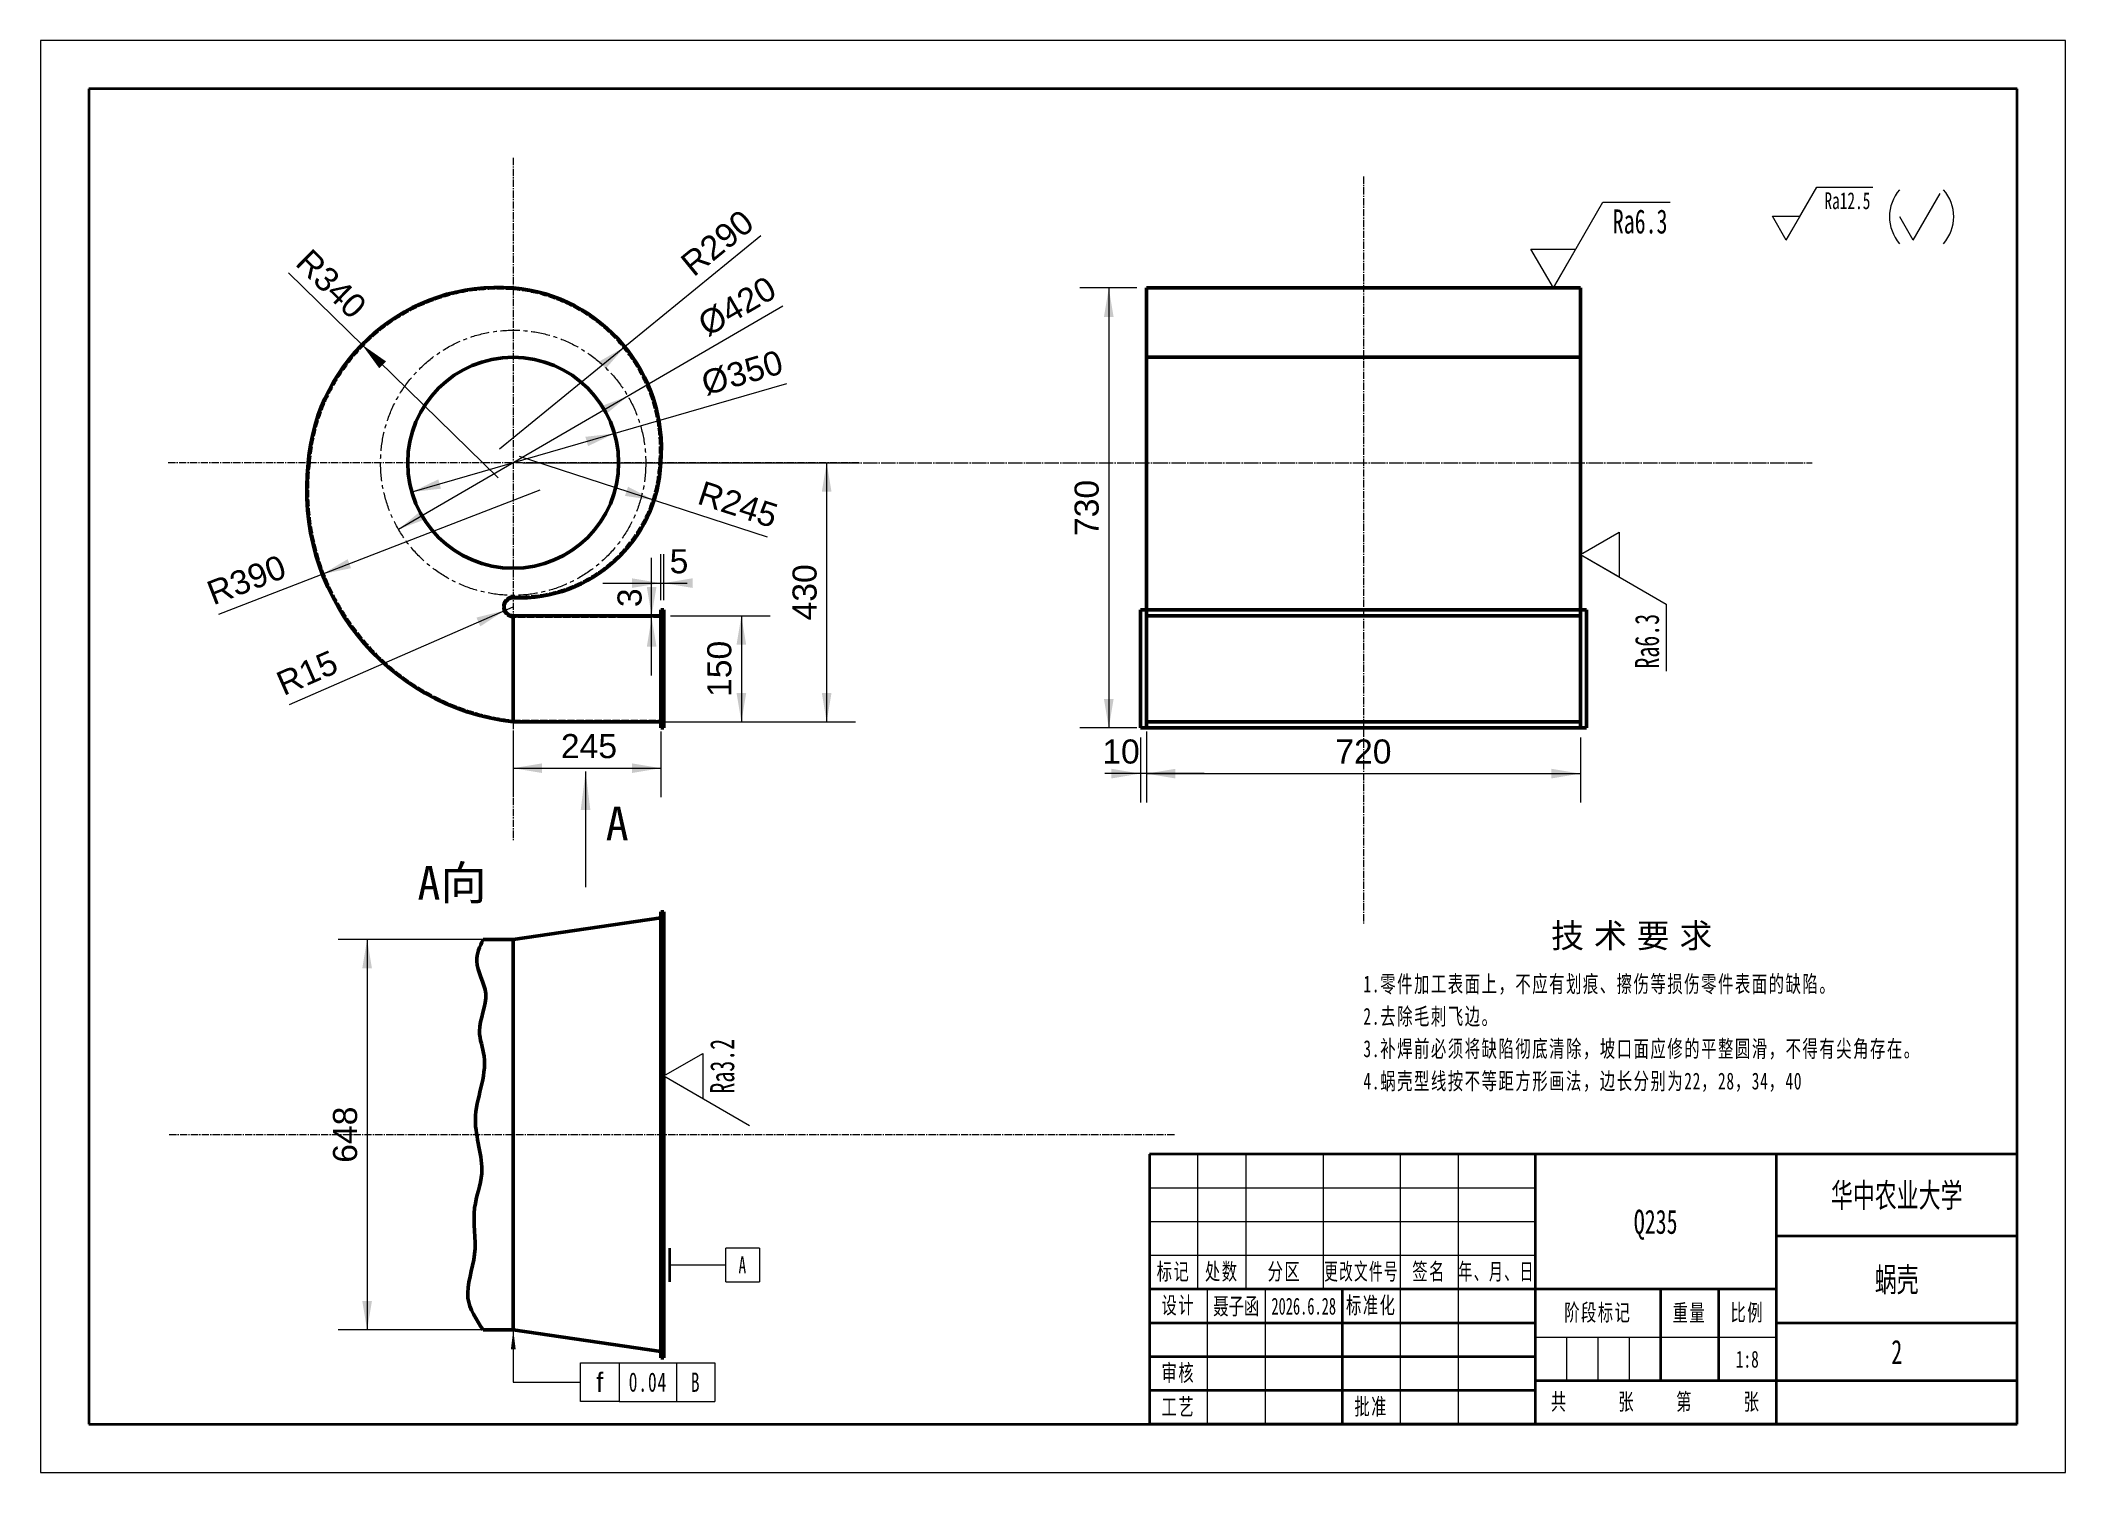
# Model space of a CAD drawing. Header units: millimetres. Extents: x 116 to 3476, y -205 to 2171.
import ezdxf
from ezdxf.enums import TextEntityAlignment as Align

# ---------------------------------------------------------------- set-up
doc = ezdxf.new("R2010")
doc.units = ezdxf.units.MM
for name, pattern in [('ACAD_ISO02W100', [15, 12, -3]), ('ACAD_ISO04W100', [30, 24, -3, 0, -3]), ('CENTER', [50.8, 31.75, -6.35, 6.35, -6.35]), ('点画线', [18, 12, -2, 2, -2])]:
    doc.linetypes.add(name, pattern=pattern)
doc.layers.get('0').update_dxf_attribs({"lineweight": 18})
for name, color, linetype, lineweight in [('中心线层', 1, '点画线', 18), ('尺寸标注', 3, 'Continuous', 18), ('尺寸线层', 3, 'Continuous', 18), ('点划线', 1, 'CENTER', 18), ('粗实线', 7, 'Continuous', 50), ('粗实线层', 7, 'Continuous', 35), ('细实线层', 7, 'Continuous', 18), ('虚线', 2, 'ACAD_ISO02W100', 18)]:
    doc.layers.add(name, color=color, linetype=linetype, lineweight=lineweight)
doc.styles.get("Standard").update_dxf_attribs({"font": ''})
doc.styles.add('TitleStyle', font='')
doc.styles.add('工程图文字', font='')
doc.styles.add('标准', font='', dxfattribs={"width": 0.667})
doc.styles.get('Standard').set_extended_font_data('arial')
doc.styles.get('TitleStyle').set_extended_font_data('宋体')
doc.styles.get('工程图文字').set_extended_font_data('宋体')
doc.styles.get('标准').set_extended_font_data('宋体')
doc.dimstyles.new('工程图样式', dxfattribs={"dimscale": 16, "dimtxt": 2.5, "dimasz": 3, "dimexe": 3, "dimexo": 1, "dimgap": 1, "dimtad": 1, "dimdsep": 46, "dimtxsty": 'Standard', "dimcen": 1.5, "dimdle": 6, "dimaunit": 1, "dimadec": 0, "dimazin": 0, "dimtfac": 1, "dimtmove": 0, "dimatfit": 3, "dimfxl": 1, "dimtolj": 1, "dimarcsym": 0})
doc.dimstyles.new('角度标注', dxfattribs={"dimscale": 16, "dimtxt": 2.5, "dimasz": 3, "dimexe": 3, "dimexo": 1, "dimgap": 1, "dimtad": 1, "dimtih": 1, "dimtoh": 1, "dimdsep": 46, "dimtxsty": 'Standard', "dimcen": 1.5, "dimdle": 6, "dimaunit": 1, "dimadec": 0, "dimazin": 0, "dimtfac": 1, "dimtmove": 1, "dimatfit": 3, "dimfxl": 1, "dimtolj": 1, "dimarcsym": 0})

# ---------------------------------------------------------------- blocks, each defined once
blk = doc.blocks.new('*X2')
at = {"layer": '尺寸标注', "linetype": 'Continuous'}
for points in [[(900.5, 963.2), (948.5, 971.2), (948.5, 955.2)], [(1145.5, 963.2), (1097.5, 971.2), (1097.5, 955.2)]]:
    blk.add_hatch(color=0, dxfattribs=at).paths.add_polyline_path(points, flags=0)
at = {"layer": '尺寸标注', "color": 0, "linetype": 'Continuous'}
for p, q in [((900.5, 1024), (900.5, 915.2)), ((1145.5, 1024), (1145.5, 915.2)), ((900.5, 963.2), (1145.5, 963.2))]:
    blk.add_line(p, q, dxfattribs=at)
at = {"layer": '尺寸标注', "color": 0, "insert": (1026.3, 999.6), "char_height": 40, "width": 178.72, "attachment_point": 5}
blk.add_mtext('245', dxfattribs=at)
blk = doc.blocks.new('_CAXARROW')
blk.add_hatch(color=0).paths.add_polyline_path([(0, 0), (-1, 0.125), (-1, -0.125)], flags=0)
blk = doc.blocks.new('*X4')
at = {"layer": '尺寸线层', "linetype": 'Continuous'}
for points in [[(1130.3, 1216), (1122.3, 1264), (1138.3, 1264)], [(1130.3, 1213), (1122.3, 1165), (1138.3, 1165)]]:
    blk.add_hatch(color=0, dxfattribs=at).paths.add_polyline_path(points, flags=0)
at = {"layer": '尺寸线层', "color": 0, "linetype": 'Continuous'}
for p, q in [((1130.3, 1117), (1130.3, 1312)), ((1129.5, 1216), (1082.3, 1216)), ((1129.5, 1213), (1082.3, 1213))]:
    blk.add_line(p, q, dxfattribs=at)
at = {"layer": '尺寸线层', "color": 0, "insert": (1093.9, 1246), "char_height": 40, "width": 80, "attachment_point": 5, "rotation": 89.9902}
blk.add_mtext('3', dxfattribs=at)
blk = doc.blocks.new('*X5')
at = {"layer": '尺寸线层', "linetype": 'Continuous'}
blk.add_hatch(color=0, dxfattribs=at).paths.add_polyline_path([(886.8, 1225), (839.6, 1213.1), (846, 1198.5)], flags=0)
at = {"layer": '尺寸线层', "color": 0, "linetype": 'Continuous'}
blk.add_line((529.3, 1068.7), (900.5, 1231), dxfattribs=at)
at = {"layer": '尺寸线层', "color": 0, "linetype": 'Continuous', "insert": (558.6, 1121.3), "char_height": 40, "width": 191.768, "attachment_point": 5, "rotation": 23.6127}
blk.add_mtext('R15', dxfattribs=at)
blk = doc.blocks.new('*X6')
at = {"layer": '尺寸线层', "linetype": 'Continuous'}
for points in [[(1068.6, 1518.6), (1024.8, 1497.6), (1020.3, 1513)], [(732.4, 1421.4), (780.8, 1427), (776.3, 1442.4)]]:
    blk.add_hatch(color=0, dxfattribs=at).paths.add_polyline_path(points, flags=0)
at = {"layer": '尺寸线层', "color": 0, "linetype": 'Continuous'}
blk.add_line((1354.3, 1601.2), (732.4, 1421.4), dxfattribs=at)
at = {"layer": '尺寸线层', "color": 0, "insert": (1280.6, 1619), "char_height": 40, "width": 263.537, "attachment_point": 5, "rotation": 16.1286}
blk.add_mtext('%%C350', dxfattribs=at)
blk = doc.blocks.new('*X7')
at = {"layer": '尺寸线层', "linetype": 'Continuous'}
for points in [[(1090.8, 1580.5), (1053.3, 1549.5), (1045.2, 1563.3)], [(710.3, 1359.5), (755.8, 1376.7), (747.8, 1390.5)]]:
    blk.add_hatch(color=0, dxfattribs=at).paths.add_polyline_path(points, flags=0)
at = {"layer": '尺寸线层', "color": 0, "linetype": 'Continuous'}
blk.add_line((1348, 1730), (710.3, 1359.5), dxfattribs=at)
at = {"layer": '尺寸线层', "color": 0, "insert": (1272.2, 1729.4), "char_height": 40, "width": 263.537, "attachment_point": 5, "rotation": 30.1575}
blk.add_mtext('%%C420', dxfattribs=at)
blk = doc.blocks.new('*X8')
at = {"layer": '尺寸线层', "linetype": 'Continuous'}
blk.add_hatch(color=0, dxfattribs=at).paths.add_polyline_path([(1134.2, 1407.8), (1086.1, 1415), (1091.1, 1430.2)], flags=0)
at = {"layer": '尺寸线层', "color": 0, "linetype": 'Continuous'}
blk.add_line((1322.5, 1346.4), (911, 1480.5), dxfattribs=at)
at = {"layer": '尺寸线层', "color": 0, "linetype": 'Continuous', "insert": (1273.5, 1400.7), "char_height": 40, "width": 253.902, "attachment_point": 5, "rotation": 341.9511}
blk.add_mtext('R245', dxfattribs=at)
blk = doc.blocks.new('*X9')
at = {"layer": '尺寸线层', "linetype": 'Continuous'}
blk.add_hatch(color=0, dxfattribs=at).paths.add_polyline_path([(1085.9, 1662.4), (1053.8, 1625.8), (1043.7, 1638.2)], flags=0)
at = {"layer": '尺寸线层', "color": 0, "linetype": 'Continuous'}
blk.add_line((1311.2, 1846.5), (878, 1492.5), dxfattribs=at)
at = {"layer": '尺寸线层', "color": 0, "linetype": 'Continuous', "insert": (1239.2, 1834.7), "char_height": 40, "width": 252.988, "attachment_point": 5, "rotation": 39.2606}
blk.add_mtext('R290', dxfattribs=at)
blk = doc.blocks.new('*X10')
at = {"layer": '尺寸线层', "linetype": 'Continuous'}
blk.add_hatch(color=0, dxfattribs=at).paths.add_polyline_path([(649.6, 1666), (689.6, 1638.1), (678.4, 1626.7)], flags=0)
at = {"layer": '尺寸线层', "color": 0, "linetype": 'Continuous'}
blk.add_line((528, 1784.9), (875.5, 1445), dxfattribs=at)
at = {"layer": '尺寸线层', "color": 0, "linetype": 'Continuous', "insert": (598.7, 1766.7), "char_height": 40, "width": 252.988, "attachment_point": 5, "rotation": 315.6311}
blk.add_mtext('R340', dxfattribs=at)
blk = doc.blocks.new('*X11')
at = {"layer": '尺寸线层', "linetype": 'Continuous'}
blk.add_hatch(color=0, dxfattribs=at).paths.add_polyline_path([(584, 1285.2), (625.9, 1310), (631.6, 1295.1)], flags=0)
at = {"layer": '尺寸线层', "color": 0, "linetype": 'Continuous'}
blk.add_line((412.2, 1218.8), (945.5, 1425), dxfattribs=at)
at = {"layer": '尺寸线层', "color": 0, "linetype": 'Continuous', "insert": (458, 1275.6), "char_height": 40, "width": 252.988, "attachment_point": 5, "rotation": 21.1314}
blk.add_mtext('R390', dxfattribs=at)
blk = doc.blocks.new('*X12')
at = {"layer": '尺寸线层', "linetype": 'Continuous'}
for points in [[(1145.5, 1270.3), (1097.5, 1278.3), (1097.5, 1262.3)], [(1150.5, 1270.3), (1198.5, 1278.3), (1198.5, 1262.3)]]:
    blk.add_hatch(color=0, dxfattribs=at).paths.add_polyline_path(points, flags=0)
at = {"layer": '尺寸线层', "color": 0, "linetype": 'Continuous'}
for p, q in [((1145.5, 1242), (1145.5, 1318.3)), ((1150.5, 1242), (1150.5, 1318.3)), ((1049.5, 1270.3), (1150.5, 1270.3)), ((1150.5, 1270.3), (1189, 1270.3))]:
    blk.add_line(p, q, dxfattribs=at)
at = {"layer": '尺寸线层', "color": 0, "insert": (1175.7, 1306.3), "char_height": 40, "width": 80, "attachment_point": 5}
blk.add_mtext('5', dxfattribs=at)
blk = doc.blocks.new('*X13')
at = {"layer": '尺寸线层', "linetype": 'Continuous'}
for points in [[(1951.3, 954.2), (1999.3, 962.2), (1999.3, 946.2)], [(2671.3, 954.2), (2623.3, 962.2), (2623.3, 946.2)]]:
    blk.add_hatch(color=0, dxfattribs=at).paths.add_polyline_path(points, flags=0)
at = {"layer": '尺寸线层', "color": 0, "linetype": 'Continuous'}
for p, q in [((1951.3, 1014), (1951.3, 906.2)), ((2671.3, 1014), (2671.3, 906.2)), ((1951.3, 954.2), (2671.3, 954.2))]:
    blk.add_line(p, q, dxfattribs=at)
at = {"layer": '尺寸线层', "color": 0, "insert": (2311.3, 990.6), "char_height": 40, "width": 175.732, "attachment_point": 5}
blk.add_mtext('720', dxfattribs=at)
blk = doc.blocks.new('*X14')
at = {"layer": '尺寸线层', "linetype": 'Continuous'}
for points in [[(1941.3, 954.2), (1893.3, 946.2), (1893.3, 962.2)], [(1951.3, 954.2), (1999.3, 946.2), (1999.3, 962.2)]]:
    blk.add_hatch(color=0, dxfattribs=at).paths.add_polyline_path(points, flags=0)
at = {"layer": '尺寸线层', "color": 0, "linetype": 'Continuous'}
for p, q in [((1941.3, 1014), (1941.3, 906.2)), ((1951.3, 1024), (1951.3, 906.2)), ((2047.3, 954.2), (1882.4, 954.2))]:
    blk.add_line(p, q, dxfattribs=at)
at = {"layer": '尺寸线层', "color": 0, "insert": (1909.1, 990.6), "char_height": 40, "width": 106.768, "attachment_point": 5}
blk.add_mtext('10', dxfattribs=at)
blk = doc.blocks.new('*X15')
at = {"layer": '尺寸线层', "linetype": 'Continuous'}
for points in [[(1888.8, 1760), (1896.8, 1712), (1880.8, 1712)], [(1888.8, 1030), (1896.8, 1078), (1880.8, 1078)]]:
    blk.add_hatch(color=0, dxfattribs=at).paths.add_polyline_path(points, flags=0)
at = {"layer": '尺寸线层', "color": 0, "linetype": 'Continuous'}
for p, q in [((1935.3, 1760), (1840.8, 1760)), ((1888.8, 1760), (1888.8, 1030)), ((1935.3, 1030), (1840.8, 1030))]:
    blk.add_line(p, q, dxfattribs=at)
at = {"layer": '尺寸线层', "color": 0, "insert": (1852.3, 1395), "char_height": 40, "width": 175.732, "attachment_point": 5, "rotation": 90}
blk.add_mtext('730', dxfattribs=at)
blk = doc.blocks.new('*X16')
at = {"layer": '尺寸线层', "linetype": 'Continuous'}
for points in [[(658.2, 679.1), (666.2, 631.1), (650.2, 631.1)], [(658.2, 31.1), (666.2, 79.1), (650.2, 79.1)]]:
    blk.add_hatch(color=0, dxfattribs=at).paths.add_polyline_path(points, flags=0)
at = {"layer": '尺寸线层', "color": 0, "linetype": 'Continuous'}
for p, q in [((884.7, 679.1), (610.2, 679.1)), ((658.2, 679.1), (658.2, 31.1)), ((884.7, 31.1), (610.2, 31.1))]:
    blk.add_line(p, q, dxfattribs=at)
at = {"layer": '尺寸线层', "color": 0, "insert": (621.8, 355.1), "char_height": 40, "width": 177.256, "attachment_point": 5, "rotation": 90}
blk.add_mtext('648', dxfattribs=at)
blk = doc.blocks.new('$CAXA_FRAME_13B17AC1$')
at = {"layer": '粗实线层'}
for p, q in [((-200, 138.5), (-200, -138.5)), ((200, 138.5), (-200, 138.5)), ((200, -138.5), (200, 138.5)), ((-200, -138.5), (200, -138.5))]:
    blk.add_line(p, q, dxfattribs=at)
at = {"layer": '细实线层'}
for p, q in [((210, 148.5), (-210, 148.5)), ((-210, 148.5), (-210, -148.5)), ((210, -148.5), (210, 148.5)), ((-210, -148.5), (210, -148.5))]:
    blk.add_line(p, q, dxfattribs=at)
blk = doc.blocks.new('$CAXA_TITLE_151E506F$')
at = {"layer": '粗实线层'}
for p, q in [((0, 56), (-180, 56)), ((-180, 56), (-180, 0)), ((-100, 56), (-100, 0)), ((-50, 56), (-50, 0)), ((0, 0), (0, 56)), ((0, 39), (-50, 39)), ((-50, 28), (-180, 28)), ((-140, 28), (-140, 0)), ((-74, 28), (-74, 9)), ((-62, 28), (-62, 9)), ((-100, 21), (-180, 21)), ((0, 21), (-50, 21)), ((-100, 14), (-180, 14)), ((0, 9), (-100, 9)), ((-100, 7), (-180, 7)), ((0, 0), (-180, 0))]:
    blk.add_line(p, q, dxfattribs=at)
at = {"layer": '细实线层'}
for p, q in [((-170, 56), (-170, 28)), ((-160, 56), (-160, 28)), ((-144, 56), (-144, 28)), ((-128, 56), (-128, 0)), ((-116, 56), (-116, 0)), ((-100, 49), (-180, 49)), ((-100, 42), (-180, 42)), ((-100, 35), (-180, 35)), ((-168, 28), (-168, 0)), ((-156, 28), (-156, 0)), ((-50, 18), (-100, 18)), ((-93.5, 18), (-93.5, 9)), ((-87, 18), (-87, 9)), ((-80.5, 18), (-80.5, 9))]:
    blk.add_line(p, q, dxfattribs=at)
at = {"layer": '尺寸线层', "attachment_point": 5, "line_spacing_factor": 0.963108, "style": '标准'}
for s, insert, char_height, width in [('\\T1.1;标记', (-175, 31.5), 3.481, 18), ('\\T1.1;处数', (-165, 31.5), 3.481, 18), ('\\T1.1;分区', (-152, 31.5), 3.481, 30), ('\\T1.1;{\\W0.592404;更改文件号}', (-136, 31.5), 3.4806, 30), ('\\T1.1;签名', (-122, 31.5), 3.481, 22), ('\\T1.1;{\\W0.605422;年、月、日}', (-108, 31.5), 3.4806, 30), ('\\T1.1;设计', (-174, 24.5), 3.481, 22), ('\\T1.1;标准化', (-134, 24.5), 3.481, 22), ('\\T1.1;阶段标记', (-87, 23), 3.481, 50), ('\\T1.1;重量', (-68, 23), 3.481, 22), ('\\T1.1;比例', (-56, 23), 3.481, 22), ('\\T1.1;审核', (-174, 10.5), 3.481, 22), ('\\T1.1;工艺', (-174, 3.5), 3.481, 22), ('\\T1.1;批准', (-134, 3.5), 3.481, 22), ('\\T1.1;共', (-95, 4.5), 3.481, 8), ('\\T1.1;张', (-81, 4.5), 3.481, 8), ('\\T1.1;第', (-69, 4.5), 3.481, 8), ('\\T1.1;张', (-55, 4.5), 3.481, 8)]:
    blk.add_mtext(s, dxfattribs=dict(at, insert=insert, char_height=char_height, width=width))
at = {"layer": '尺寸线层', "style": '标准'}
for tag, height, width, p in [('标记C', 3.63, 0.664996, (-175, 52.5)), ('处数C', 3.63, 0.664996, (-165, 52.5)), ('分区C', 3.63, 0.667, (-152, 52.5)), ('更改文件号C', 3.63, 0.498314, (-136, 52.5)), ('更改签名C', 3.63, 0.447537, (-122, 52.5)), ('更改日期C', 3.63, 0.610278, (-108, 52.5)), ('单位名称', 5.19, 0.667, (-25, 47.5)), ('标记B', 3.63, 0.664996, (-175, 45.5)), ('处数B', 3.63, 0.664996, (-165, 45.5)), ('分区B', 3.63, 0.667, (-152, 45.5)), ('更改文件号B', 3.63, 0.498314, (-136, 45.5)), ('更改签名B', 3.63, 0.447537, (-122, 45.5)), ('更改日期B', 3.63, 0.610278, (-108, 45.5)), ('材料名称', 5.19, 0.667, (-75, 42)), ('标记A', 3.63, 0.664996, (-175, 38.5)), ('处数A', 3.63, 0.664996, (-165, 38.5)), ('分区A', 3.63, 0.667, (-152, 38.5)), ('更改文件号A', 3.63, 0.498314, (-136, 38.5)), ('更改签名A', 3.63, 0.447537, (-122, 38.5)), ('更改日期A', 3.63, 0.610278, (-108, 38.5)), ('图纸名称', 5.19, 0.667, (-25, 30)), ('设计', 3.63, 0.667, (-162, 24.5)), ('设计日期', 3.63, 0.667, (-148, 24.5)), ('标准化', 3.63, 0.667, (-122, 24.5)), ('标准化日期', 3.63, 0.554163, (-108, 24.5)), ('图纸编号', 5.19, 0.667, (-25, 15)), ('审核', 3.63, 0.667, (-162, 10.5)), ('审核日期', 3.63, 0.667, (-148, 10.5)), ('阶段标记S', 3.63, 0.223769, (-96.75, 13.5)), ('阶段标记A', 3.63, 0.223769, (-90.25, 13.5)), ('阶段标记B', 3.63, 0.223769, (-83.75, 13.5)), ('阶段标记C', 3.63, 0.223769, (-77.25, 13.5)), ('重量', 3.63, 0.667, (-68, 13.5)), ('图纸比例', 3.63, 0.510551, (-56, 13.5)), ('工艺', 3.63, 0.667, (-162, 3.5)), ('工艺日期', 3.63, 0.667, (-148, 3.5)), ('批准', 3.63, 0.667, (-122, 3.5)), ('批准日期', 3.63, 0.667, (-108, 3.5)), ('页数', 3.63, 0.667, (-88, 4.5)), ('页码', 3.63, 0.667, (-62, 4.5)), ('投影符号', 3.63, 0.667, (-25, 4.5))]:
    blk.add_attdef(tag, text='', height=height, dxfattribs=dict(at, width=width)).set_placement(p, align=Align.MIDDLE_CENTER)
blk = doc.blocks.new('*X19')
at = {"layer": '尺寸线层', "color": 0, "linetype": 'Continuous', "lineweight": -2, "insert": (453.4, 0), "char_height": 40, "width": 1927.8, "attachment_point": 2, "style": 'TitleStyle'}
blk.add_mtext('\\T1.3;技术要求', dxfattribs=at)
at = {"layer": '尺寸线层', "color": 0, "linetype": 'Continuous', "lineweight": -2, "insert": (0, -86.1), "char_height": 28, "width": 963.9, "attachment_point": 1, "line_spacing_factor": 1.15057, "style": '标准'}
blk.add_mtext('\\T1.1;\\pxi-1,l1;1.零件加工表面上，不应有划痕、擦伤等损伤零件表面的缺陷。\\P2.去除毛刺飞边。\\P3.补焊前必须将缺陷彻底清除，坡口面应修的平整圆滑，不得有尖角存在。\\P4.蜗壳型线按不等距方形画法，边长分别为22，28，34，40\\P', dxfattribs=at)
blk = doc.blocks.new('*X20')
at = {"layer": '尺寸线层', "color": 0, "linetype": 'Continuous'}
for p, q in [((0, 0), (50.8, 88)), ((50.8, 88), (143.5, 88)), ((210.7, 0), (255.5, 77.6)), ((0, 0), (-23.1, 40)), ((-23.1, 40), (23.1, 40)), ((210.7, 0), (188.1, 39.2))]:
    blk.add_line(p, q, dxfattribs=at)
for centre, start, end in [((239.3, 39.2), 138.8362, 221.1638), ((209.6, 39.2), 318.8362, 41.1638)]:
    blk.add_arc(centre, 68.1, start, end, dxfattribs=at)
at = {"layer": '尺寸线层', "color": 0, "style": '标准', "width": 0.667}
blk.add_text('Ra12.5', height=28, dxfattribs=at).set_placement((101.4, 65.7), align=Align.MIDDLE_CENTER)
blk = doc.blocks.new('*X21')
at = {"layer": '尺寸线层', "linetype": 'Continuous'}
blk.add_hatch(color=256, dxfattribs=at).paths.add_polyline_path([(0, 0), (8, -64), (-8, -64)], flags=0)
blk.add_line((0, 0), (0, -192), dxfattribs=at)
blk = doc.blocks.new('*X22')
at = {"layer": '尺寸线层', "color": 0, "linetype": 'Continuous'}
for p, q in [((0, 0), (82.1, 142.2)), ((82.1, 142.2), (193.6, 142.2)), ((0, 0), (-37.3, 64.6)), ((-37.3, 64.6), (37.3, 64.6))]:
    blk.add_line(p, q, dxfattribs=at)
at = {"layer": '尺寸线层', "color": 0, "style": '标准', "width": 0.667}
blk.add_text('Ra6.3', height=40, dxfattribs=at).set_placement((143.8, 110.4), align=Align.MIDDLE_CENTER)
blk = doc.blocks.new('*X23')
at = {"layer": '尺寸线层', "color": 0, "linetype": 'Continuous'}
for p, q in [((0, 0), (64.6, 37.3)), ((64.6, 37.3), (64.6, -37.3)), ((0, 0), (142.2, -82.1)), ((142.2, -82.1), (142.2, -193.6))]:
    blk.add_line(p, q, dxfattribs=at)
at = {"layer": '尺寸线层', "color": 0, "style": '标准', "width": 0.667}
blk.add_text('Ra6.3', height=40, rotation=90, dxfattribs=at).set_placement((110.4, -143.8), align=Align.MIDDLE_CENTER)
blk = doc.blocks.new('*X24')
at = {"layer": '尺寸线层', "color": 0, "linetype": 'Continuous'}
for p, q in [((0, 0), (64.6, 37.3)), ((64.6, 37.3), (64.6, -37.3)), ((0, 0), (142.2, -82.1))]:
    blk.add_line(p, q, dxfattribs=at)
at = {"layer": '尺寸线层', "color": 0, "style": '标准', "width": 0.667}
blk.add_text('Ra3.2', height=40, rotation=90, dxfattribs=at).set_placement((96.6, -29.3), align=Align.MIDDLE_LEFT)
blk = doc.blocks.new('*X25')
at = {"layer": '尺寸线层', "linetype": 'Continuous', "lineweight": -2}
blk.add_hatch(color=0, dxfattribs=at).paths.add_polyline_path([(0, 0), (4, -32), (-4, -32)], flags=0)
at = {"layer": '尺寸线层', "color": 0, "linetype": 'Continuous', "lineweight": -2}
for p, q in [((0, 0), (0, -86.7)), ((111.5, -54.7), (175.5, -54.7)), ((111.5, -118.7), (111.5, -54.7)), ((175.5, -54.7), (175.5, -118.7)), ((175.5, -54.7), (334.6, -54.7)), ((270.6, -54.7), (270.6, -118.7)), ((334.6, -54.7), (334.6, -118.7)), ((0, -86.7), (111.5, -86.7)), ((175.5, -118.7), (111.5, -118.7)), ((175.5, -118.7), (334.6, -118.7))]:
    blk.add_line(p, q, dxfattribs=at)
at = {"layer": '尺寸线层', "color": 0, "char_height": 32, "line_spacing_factor": 1.15057, "style": '标准'}
for s, insert, width, attachment_point in [('{\\fCXGDT;\\W1;\\T1;f}', (143.5, -86.7), 64, 5), ('\\T1.1;0.04', (191.5, -86.7), 126.252, 4), ('\\T1.1;B', (302.6, -86.7), 64, 5)]:
    blk.add_mtext(s, dxfattribs=dict(at, insert=insert, width=width, attachment_point=attachment_point))
blk = doc.blocks.new('*X26')
at = {"layer": '尺寸线层', "linetype": 'Continuous'}
for points in [[(1279.2, 1216), (1287.2, 1168), (1271.2, 1168)], [(1279.2, 1040), (1287.2, 1088), (1271.2, 1088)]]:
    blk.add_hatch(color=0, dxfattribs=at).paths.add_polyline_path(points, flags=0)
at = {"layer": '尺寸线层', "color": 0, "linetype": 'Continuous'}
for p, q in [((1161.5, 1216), (1327.2, 1216)), ((1279.2, 1216), (1279.2, 1040)), ((1161.5, 1040), (1327.2, 1040))]:
    blk.add_line(p, q, dxfattribs=at)
at = {"layer": '尺寸线层', "color": 0, "insert": (1242.8, 1128), "char_height": 40, "width": 168.902, "attachment_point": 5, "rotation": 90}
blk.add_mtext('150', dxfattribs=at)
blk = doc.blocks.new('*X27')
at = {"layer": '尺寸线层', "linetype": 'Continuous'}
for points in [[(1420.7, 1470), (1428.7, 1422), (1412.7, 1422)], [(1420.7, 1040), (1428.7, 1088), (1412.7, 1088)]]:
    blk.add_hatch(color=0, dxfattribs=at).paths.add_polyline_path(points, flags=0)
at = {"layer": '尺寸线层', "color": 0, "linetype": 'Continuous'}
for p, q in [((916.5, 1470), (1468.7, 1470)), ((1420.7, 1470), (1420.7, 1040)), ((916.5, 1040), (1468.7, 1040))]:
    blk.add_line(p, q, dxfattribs=at)
at = {"layer": '尺寸线层', "color": 0, "insert": (1384.3, 1255), "char_height": 40, "width": 179.634, "attachment_point": 5, "rotation": 90}
blk.add_mtext('430', dxfattribs=at)
blk = doc.blocks.new('*X28')
at = {"layer": '尺寸线层', "color": 0, "lineweight": 35}
blk.add_line((9.3, 28), (9.3, -28), dxfattribs=at)
at = {"layer": '尺寸线层', "color": 0, "lineweight": -2}
for p, q in [((9.3, 0), (102.7, 0)), ((158.7, 28), (102.7, 28)), ((102.7, -28), (102.7, 28)), ((158.7, 28), (158.7, -28)), ((102.7, -28), (158.7, -28))]:
    blk.add_line(p, q, dxfattribs=at)
at = {"layer": '尺寸线层', "color": 0, "lineweight": -2, "insert": (130.7, 0), "char_height": 28, "width": 56, "attachment_point": 5, "line_spacing_factor": 1.15057, "style": '标准'}
blk.add_mtext('\\T1.1;A', dxfattribs=at)

msp = doc.modelspace()

# ---------------------------------------------------------------- linework, layer by layer
at = {"color": 1, "linetype": 'ACAD_ISO04W100'}
msp.add_line((1450.963, 1469.988), (3055.87, 1469.988), dxfattribs=at)
at = {"layer": '中心线层'}
for p, q in [((900.53, 1975.749), (900.53, 843.064)), ((2311.308, 1944.994), (2311.308, 705.344)), ((1474.148, 1469.988), (326.912, 1469.988)), ((1997.735, 355.11), (328.098, 355.11))]:
    msp.add_line(p, q, dxfattribs=at)
at = {"layer": '点划线'}
msp.add_circle((900.53, 1469.988), 220, dxfattribs=at)
at = {"layer": '粗实线'}
for p, q in [((1951.308, 1759.988), (1951.308, 1039.989)), ((1951.308, 1759.988), (2671.308, 1759.988)), ((2671.308, 1759.988), (2671.308, 1039.989)), ((1951.308, 1644.988), (2671.308, 1644.988)), ((900.53, 1469.988), (900.53, 1469.988)), ((1145.53, 1215.989), (900.437, 1216.031)), ((900.437, 1216.031), (900.53, 1039.989)), ((1145.53, 1215.989), (1145.532, 1225.989)), ((1145.53, 1039.989), (1145.53, 1215.989)), ((1145.532, 1225.989), (1150.532, 1225.989)), ((1150.532, 1225.989), (1150.532, 1065.989)), ((1951.308, 1226.031), (1941.308, 1226.031)), ((1941.308, 1226.031), (1941.308, 1029.989)), ((2671.308, 1226.031), (1951.308, 1226.031)), ((2671.308, 1216.031), (1951.308, 1216.031)), ((2671.308, 1226.031), (2681.308, 1226.031)), ((2681.308, 1226.031), (2681.308, 1029.989)), ((1150.532, 1065.989), (1150.532, 1039.989)), ((900.53, 1039.989), (1145.53, 1039.989)), ((1145.53, 1039.989), (1145.53, 1029.989)), ((1145.53, 1029.989), (1150.53, 1029.989)), ((1150.53, 1029.989), (1150.532, 1039.989)), ((1941.308, 1029.989), (1951.308, 1029.989)), ((1951.308, 1039.989), (2671.308, 1039.989)), ((1951.308, 1039.989), (1951.308, 1029.989)), ((1951.308, 1029.989), (2671.308, 1029.989)), ((2671.308, 1039.989), (2671.308, 1029.989)), ((2681.308, 1029.989), (2671.308, 1029.989)), ((900.716, 679.11), (1145.716, 715.11)), ((1145.716, 715.11), (1145.716, 725.11)), ((1145.716, 725.11), (1150.716, 725.11)), ((1145.716, 715.11), (1145.716, -4.89)), ((1150.716, 725.11), (1150.716, 5.11)), ((900.716, 679.11), (850.716, 679.11)), ((900.716, 355.11), (900.716, 679.11)), ((900.716, 355.11), (900.716, 31.11)), ((900.716, 31.11), (850.716, 31.11)), ((900.716, 31.11), (1145.716, -4.89)), ((1150.716, 5.11), (1150.716, -4.89)), ((1145.716, -14.89), (1145.716, -4.89)), ((1150.716, -14.89), (1145.716, -14.89)), ((1150.716, -4.89), (1150.716, -14.89))]:
    msp.add_line(p, q, dxfattribs=at)
msp.add_circle((900.53, 1469.988), 175, dxfattribs=at)
for centre, radius, start, end in [((875.53, 1444.988), 315.991, 85.462227, 175.462227), ((878.03, 1492.488), 268.445, 355.192046, 85.192046), ((945.53, 1424.989), 387.621, 173.333372, 263.333372), ((911.03, 1480.488), 234.735, 267.43623, 357.43623), ((900.53, 1231.01), 14.979, 90, 270), ((900.53, 1231.01), 14.979, 90, 270)]:
    msp.add_arc(centre, radius, start, end, dxfattribs=at)
msp.add_open_spline([(850.716, 679.11), (845.257, 667.148), (831.611, 637.246), (867.887, 587.245), (836.2, 533.633), (864.646, 464.568), (822.151, 385.637), (858.959, 300.829), (828.663, 227.923), (845.567, 158.098), (813.677, 87.317), (839.317, 48.408), (850.716, 31.11)], degree=3, knots=[0, 0, 0, 0, 37.57970745, 93.93647233, 157.20317251, 199.51456922, 306.1150661, 396.71024987, 454.61184151, 532.27158961, 605.84259574, 664.73384116, 664.73384116, 664.73384116, 664.73384116], dxfattribs=at)
at = {"layer": '虚线'}
for p, q in [((1145.53, 1212.989), (900.436, 1213.031)), ((900.53, 1042.989), (1145.53, 1042.989))]:
    msp.add_line(p, q, dxfattribs=at)
for centre, radius, start, end in [((875.53, 1444.988), 312.991, 85.462227, 175.462227), ((878.03, 1492.488), 265.445, 355.192046, 85.192046), ((945.53, 1424.989), 384.621, 173.333372, 263.333372), ((911.03, 1480.488), 231.735, 267.43623, 357.43623), ((900.53, 1231.01), 17.979, 90, 270)]:
    msp.add_arc(centre, radius, start, end, dxfattribs=at)

# ---------------------------------------------------------------- block references
at = {"layer": '尺寸线层'}
msp.add_blockref('*X19', (2311.308, 705.344), dxfattribs=at)
at = {"layer": '粗实线', "color": 0}
msp.add_blockref('*X21', (1020.656, 957.873), dxfattribs=at)
at = {"layer": '粗实线层', "xscale": 8, "yscale": 8, "zscale": 8}
msp.add_blockref('$CAXA_FRAME_13B17AC1$', (1796.256, 982.611), dxfattribs=at)
at = {"layer": '粗实线层'}
ref = msp.add_blockref('$CAXA_TITLE_151E506F$', (3396.256, -125.389), dxfattribs=dict(at, xscale=8, yscale=8, zscale=8))
ref.add_attrib('单位名称', '华中农业大学', dxfattribs={"layer": '尺寸线层', "height": 40, "style": '标准', "width": 0.667}).set_placement((3196.256, 254.611), align=Align.MIDDLE_CENTER)
ref.add_attrib('图纸名称', '蜗壳', dxfattribs={"layer": '尺寸线层', "height": 40, "style": '标准', "width": 0.667}).set_placement((3196.256, 114.611), align=Align.MIDDLE_CENTER)
ref.add_attrib('图纸编号', '2', dxfattribs={"layer": '尺寸线层', "height": 40, "style": '标准', "width": 0.667}).set_placement((3196.256, -5.389), align=Align.MIDDLE_CENTER)
ref.add_attrib('材料名称', 'Q235', dxfattribs={"layer": '尺寸线层', "height": 40, "style": '标准', "width": 0.667}).set_placement((2796.256, 210.611), align=Align.MIDDLE_CENTER)
ref.add_attrib('图纸比例', '1:8', dxfattribs={"layer": '尺寸线层', "height": 28, "style": '标准', "width": 0.667}).set_placement((2948.256, -17.389), align=Align.MIDDLE_CENTER)
ref.add_attrib('设计', '聂子函', dxfattribs={"layer": '尺寸线层', "height": 28, "style": '标准', "width": 0.667}).set_placement((2100.256, 70.611), align=Align.MIDDLE_CENTER)
ref.add_attrib('设计日期', '2026.6.28', dxfattribs={"layer": '尺寸线层', "height": 28, "style": '标准', "width": 0.625524}).set_placement((2212.256, 70.611), align=Align.MIDDLE_CENTER)

# ---------------------------------------------------------------- texts
at = {"layer": '尺寸线层', "char_height": 56, "attachment_point": 1, "style": '工程图文字'}
for s, insert, width in [('A', (1054.064, 899.595), 28.2992), ('A向', (741.747, 800.975), 126.36011)]:
    msp.add_mtext(s, dxfattribs=dict(at, insert=insert, width=width))

# ---------------------------------------------------------------- dimensions: what is measured, and where the dimension line sits
at = {"layer": '尺寸标注'}
dim = msp.add_linear_dim(base=(1145.53, 963.182), p1=(900.53, 1039.989), p2=(1145.53, 1039.989), dimstyle='工程图样式', override={"dimscale": 16, "dimsah": 1, "dimtmove": 0, "dimldrblk": '_CAXARROW', "dimtzin": 8}, dxfattribs=at)
dim.commit()
dim.dimension.update_dxf_attribs({"geometry": '*X2', "text_midpoint": (1026.323, 999.594), "dimtype": 160})
at = {"layer": '尺寸线层'}
for center, mpoint, text, dimstyle, override, picture, middle in [((878.03, 1492.488), (1085.88, 1662.373), 'R290', '工程图样式', {"dimscale": 16, "dimpost": 'R<>', "dimsah": 1, "dimldrblk": '_CAXARROW', "dimtfill": 1}, '*X9', (1262.195, 1806.483)), ((875.53, 1444.988), (649.644, 1665.953), 'R340', '角度标注', {"dimscale": 16, "dimtih": 0, "dimtoh": 0, "dimpost": 'R<>', "dimsah": 1, "dimldrblk": '_CAXARROW', "dimtfill": 1}, '*X10', (573.214, 1740.718)), ((911.03, 1480.488), (1134.214, 1407.761), 'R245', '角度标注', {"dimscale": 16, "dimtih": 0, "dimtoh": 0, "dimpost": 'R<>', "dimsah": 1, "dimldrblk": '_CAXARROW', "dimtfill": 1}, '*X8', (1262.195, 1366.057)), ((945.53, 1424.989), (583.974, 1285.248), 'R390', '角度标注', {"dimscale": 16, "dimtih": 0, "dimtoh": 0, "dimpost": 'R<>', "dimsah": 1, "dimldrblk": '_CAXARROW', "dimtfill": 1}, '*X11', (471.154, 1241.643)), ((900.53, 1231.01), (886.806, 1225.01), 'R15', '角度标注', {"dimscale": 16, "dimtih": 0, "dimtoh": 0, "dimpost": 'R<>', "dimsah": 1, "dimldrblk": '_CAXARROW', "dimtfill": 1}, '*X5', (573.214, 1087.922))]:
    dim = msp.add_radius_dim(center=center, mpoint=mpoint, text=text, dimstyle=dimstyle, override=override, dxfattribs=at)
    dim.commit()
    dim.dimension.update_dxf_attribs({"geometry": picture, "text_midpoint": middle, "dimtype": 164})
dim = msp.add_diameter_dim_2p(p1=(710.308, 1359.465), p2=(1090.753, 1580.512), text='%%C420', dimstyle='角度标注', override={"dimscale": 16, "dimtih": 0, "dimtoh": 0, "dimpost": '%%C<>', "dimsah": 1, "dimldrblk": '_CAXARROW', "dimtfill": 1}, dxfattribs=at)
dim.commit()
dim.dimension.update_dxf_attribs({"geometry": '*X7', "text_midpoint": (1291.036, 1696.88), "dimtype": 163})
for base, p1, p2, angle, picture, middle in [((1888.755, 1029.989), (1951.308, 1759.988), (1951.308, 1029.989), 90, '*X15', (1852.343, 1394.989)), ((1420.742, 1039.989), (900.53, 1469.988), (900.53, 1039.989), 90, '*X27', (1384.331, 1254.989)), ((658.243, 31.11), (900.716, 679.11), (900.716, 31.11), 270, '*X16', (621.831, 355.11))]:
    dim = msp.add_linear_dim(base=base, p1=p1, p2=p2, angle=angle, dimstyle='工程图样式', override={"dimscale": 16, "dimsah": 1, "dimldrblk": '_CAXARROW', "dimtfill": 1, "dimtzin": 8}, dxfattribs=at)
    dim.commit()
    dim.dimension.update_dxf_attribs({"geometry": picture, "text_midpoint": middle})
dim = msp.add_diameter_dim_2p(p1=(732.418, 1421.375), p2=(1068.642, 1518.602), dimstyle='角度标注', override={"dimscale": 16, "dimtih": 0, "dimtoh": 0, "dimpost": '%%C<>', "dimsah": 1, "dimldrblk": '_CAXARROW', "dimtfill": 1, "dimtzin": 8}, dxfattribs=at)
dim.commit()
dim.dimension.update_dxf_attribs({"geometry": '*X6', "text_midpoint": (1291.036, 1582.913), "dimtype": 163})
for base, p1, p2, dimstyle, picture, middle in [((1150.532, 1270.255), (1145.532, 1225.989), (1150.532, 1225.989), '角度标注', '*X12', (1175.706, 1306.331)), ((1941.308, 954.226), (1951.308, 1039.989), (1941.308, 1029.989), '工程图样式', '*X14', (1909.124, 990.637))]:
    dim = msp.add_linear_dim(base=base, p1=p1, p2=p2, dimstyle=dimstyle, override={"dimscale": 16, "dimsah": 1, "dimtmove": 0, "dimldrblk": '_CAXARROW', "dimtfill": 1, "dimtzin": 8}, dxfattribs=at)
    dim.commit()
    dim.dimension.update_dxf_attribs({"geometry": picture, "text_midpoint": middle, "dimtype": 160})
dim = msp.add_linear_dim(base=(1130.273, 1215.989), p1=(1145.53, 1212.989), p2=(1145.53, 1215.989), angle=89.990169, dimstyle='工程图样式', override={"dimscale": 16, "dimsah": 1, "dimtmove": 0, "dimldrblk": '_CAXARROW', "dimtfill": 1, "dimtzin": 8}, dxfattribs=at)
dim.commit()
dim.dimension.update_dxf_attribs({"geometry": '*X4', "text_midpoint": (1093.866, 1246.025), "dimtype": 160})
dim = msp.add_linear_dim(base=(1279.237, 1039.989), p1=(1145.53, 1215.989), p2=(1145.53, 1039.989), angle=90, text='150', dimstyle='工程图样式', override={"dimscale": 16, "dimsah": 1, "dimldrblk": '_CAXARROW', "dimtfill": 1}, dxfattribs=at)
dim.commit()
dim.dimension.update_dxf_attribs({"geometry": '*X26', "text_midpoint": (1242.826, 1127.989)})
dim = msp.add_linear_dim(base=(2671.308, 954.226), p1=(1951.308, 1029.989), p2=(2671.308, 1029.989), dimstyle='工程图样式', override={"dimscale": 16, "dimsah": 1, "dimldrblk": '_CAXARROW', "dimtfill": 1, "dimtzin": 8}, dxfattribs=at)
dim.commit()
dim.dimension.update_dxf_attribs({"geometry": '*X13', "text_midpoint": (2311.308, 990.637)})

# ---------------------------------------------------------------- next in the draw order: wipeouts: each hides what was drawn before it
for points in [[(3012.996, 1839.075), (3036.09, 1879.075), (3036.09, 1879.075), (2989.902, 1879.075), (2989.902, 1879.075)], [(2626.665, 1759.988), (2663.985, 1824.628), (2663.985, 1824.628), (2589.345, 1824.628), (2589.345, 1824.628)], [(2671.308, 1317.67), (2735.948, 1280.35), (2735.948, 1280.35), (2735.948, 1354.99), (2735.948, 1354.99)], [(1215.356, 415.295), (1215.356, 489.935), (1215.356, 489.935), (1150.716, 452.615), (1150.716, 452.615), (1178.124, 436.792), (1178.124, 436.792)], [(1253.383, 111.007), (1309.383, 111.007), (1309.383, 111.007), (1309.383, 167.007), (1309.383, 167.007), (1253.383, 167.007), (1253.383, 167.007)], [(1235.321, -87.617), (1235.321, -23.617), (1235.321, -23.617), (1171.321, -23.617), (1171.321, -23.617), (1076.195, -23.617), (1076.195, -23.617), (1012.195, -23.617), (1012.195, -23.617), (1012.195, -52.097), (1012.195, -52.097), (1012.195, -55.617), (1012.195, -55.617), (1012.195, -87.617), (1012.195, -87.617), (1076.195, -87.617), (1076.195, -87.617), (1171.321, -87.617), (1171.321, -87.617)]]:
    msp.add_wipeout(points).dxf.layer = '尺寸线层'

# ---------------------------------------------------------------- next in the draw order: block references
for name, p in [('*X20', (3012.996, 1839.075)), ('*X22', (2626.665, 1759.988)), ('*X23', (2671.308, 1317.67)), ('*X24', (1150.716, 452.615)), ('*X28', (1150.716, 139.007)), ('*X25', (900.716, 31.11))]:
    msp.add_blockref(name, p, dxfattribs=at)

doc.saveas('drawing.dxf')
